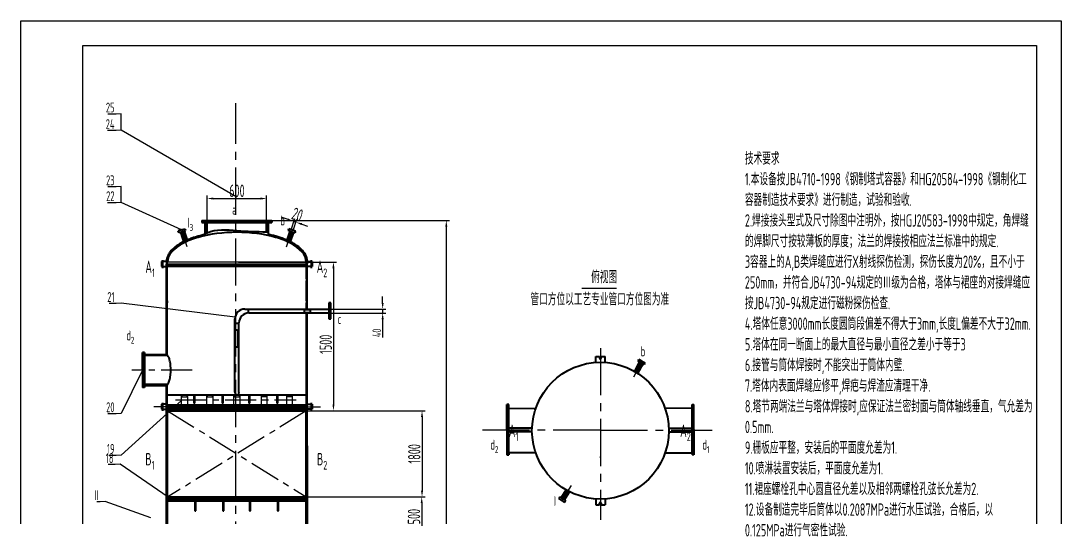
# Model space of a CAD drawing. Header units: millimetres. Extents: x 9688 to 10108, y 5833 to 6427.
# Drawn here: x 9687.8 to 10107.8, y 6226.4 to 6427.1 of the extents above; entities that cross this region are included whole.
import ezdxf

# ---------------------------------------------------------------- set-up
doc = ezdxf.new("R2010")
doc.units = ezdxf.units.MM
doc.linetypes.add('CENTER', pattern=[2, 1.25, -0.25, 0.25, -0.25])
doc.linetypes.add('CENTER2', pattern=[28.575, 19.05, -3.175, 3.175, -3.175])
for name, color, linetype, lineweight in [('中心线', 20, 'CENTER2', 25), ('放大', 54, 'Continuous', 25), ('设备内框', 30, 'Continuous', 25), ('设备轮廓线', 30, 'Continuous', 40)]:
    doc.layers.add(name, color=color, linetype=linetype, lineweight=lineweight)
doc.layers.add('引线说明', color=144, linetype='Continuous')
doc.layers.add('标注线', color=150, linetype='Continuous')
doc.styles.get("Standard").update_dxf_attribs({"font": 'gbenor.shx', "width": 0.7, "height": 5, "bigfont": 'gbcbig.shx'})
doc.styles.add('图中汉字', font='gbenor.shx', dxfattribs={"width": 0.7, "height": 5, "bigfont": 'gbcbig.shx'})
doc.dimstyles.new('ISO-25', dxfattribs={"dimtxt": 2.5, "dimasz": 2.5, "dimexe": 1.25, "dimexo": 0.625, "dimtad": 1, "dimtxsty": 'Standard', "dimcen": 2.5, "dimadec": 0, "dimazin": 0, "dimtfac": 1, "dimtmove": 0, "dimatfit": 3, "dimfxl": 1, "dimarcsym": 0})
doc.dimstyles.new('引线标注', dxfattribs={"dimtxt": 3, "dimasz": 2.5, "dimexe": 1.25, "dimexo": 0.625, "dimtad": 1, "dimlfac": 20, "dimtxsty": 'Standard', "dimblk": 'NONE', "dimblk2": 'NONE', "dimcen": 2.5, "dimadec": 0, "dimazin": 0, "dimtfac": 1, "dimtmove": 1, "dimatfit": 3, "dimldrblk": 'NONE', "dimfxl": 1, "dimarcsym": 0})
doc.dimstyles.new('标准', dxfattribs={"dimtxt": 5, "dimasz": 2.5, "dimexe": 1.25, "dimexo": 0.625, "dimtad": 1, "dimlfac": 25, "dimtxsty": 'Standard', "dimcen": 2.5, "dimadec": 0, "dimazin": 0, "dimtfac": 1, "dimtmove": 0, "dimatfit": 3, "dimfxl": 1, "dimarcsym": 0})

# ---------------------------------------------------------------- blocks, each defined once
blk = doc.blocks.new('*D13')
at = {"layer": 'Defpoints', "color": 0, "transparency": 16777216}
for p in [(9787.05, 6355.37), (9763.05, 6345.75), (9787.05, 6345.69)]:
    blk.add_point(p, dxfattribs=at)
at = {"layer": '标注线', "color": 0, "lineweight": -2, "transparency": 16777216}
for p, q in [((9763.05, 6346.37), (9763.05, 6356.62)), ((9765.55, 6355.37), (9784.55, 6355.37)), ((9787.05, 6346.31), (9787.05, 6356.62))]:
    blk.add_line(p, q, dxfattribs=at)
at = {"layer": '标注线', "color": 0, "transparency": 16777216}
for points in [[(9765.55, 6355.79), (9765.55, 6354.96), (9763.05, 6355.37)], [(9784.55, 6355.79), (9784.55, 6354.96), (9787.05, 6355.37)]]:
    blk.add_solid(points, dxfattribs=at)
at = {"layer": '标注线', "color": 0, "transparency": 16777216, "insert": (9775.05, 6358.5), "char_height": 5, "attachment_point": 5}
blk.add_mtext('600', dxfattribs=at)
blk = doc.blocks.new('*D14')
at = {"layer": 'Defpoints', "color": 0, "transparency": 16777216}
for p in [(9796.76, 6342.12), (9798.85, 6345.82), (9797.52, 6341.86)]:
    blk.add_point(p, dxfattribs=at)
at = {"layer": '标注线', "color": 0, "lineweight": -2, "transparency": 16777216}
for p, q in [((9795.72, 6346.87), (9793.35, 6347.67)), ((9796.96, 6342.71), (9798.49, 6347.26)), ((9797.72, 6342.46), (9799.25, 6347.01)), ((9798.09, 6346.08), (9798.85, 6345.82)), ((9801.22, 6345.03), (9803.59, 6344.23))]:
    blk.add_line(p, q, dxfattribs=at)
at = {"layer": '标注线', "color": 0, "transparency": 16777216}
for points in [[(9795.85, 6347.27), (9795.59, 6346.48), (9798.09, 6346.08)], [(9801.35, 6345.42), (9801.09, 6344.63), (9798.85, 6345.82)]]:
    blk.add_solid(points, dxfattribs=at)
at = {"layer": '标注线', "color": 0, "transparency": 16777216, "insert": (9799.46, 6348.91), "char_height": 5, "width": 3.2847, "attachment_point": 5, "rotation": 341.4448}
blk.add_mtext('20', dxfattribs=at)
blk = doc.blocks.new('*D15')
at = {"layer": 'Defpoints', "color": 0, "transparency": 16777216}
for p in [(9812.19, 6310.78), (9812.19, 6309.18), (9833.89, 6309.18)]:
    blk.add_point(p, dxfattribs=at)
at = {"layer": '标注线', "color": 0, "lineweight": -2, "transparency": 16777216}
for p, q in [((9833.89, 6313.28), (9833.89, 6315.78)), ((9812.82, 6310.78), (9835.14, 6310.78)), ((9812.82, 6309.18), (9835.14, 6309.18)), ((9833.89, 6310.78), (9833.89, 6309.18)), ((9833.89, 6306.68), (9833.89, 6299.33))]:
    blk.add_line(p, q, dxfattribs=at)
at = {"layer": '标注线', "color": 0, "transparency": 16777216}
for points in [[(9833.47, 6313.28), (9834.31, 6313.28), (9833.89, 6310.78)], [(9833.47, 6306.68), (9834.31, 6306.68), (9833.89, 6309.18)]]:
    blk.add_solid(points, dxfattribs=at)
at = {"layer": '标注线', "color": 0, "transparency": 16777216, "insert": (9831.52, 6301.18), "char_height": 5, "attachment_point": 5, "rotation": 90, "style": '图中汉字'}
blk.add_mtext('{\\H0.7x;40}', dxfattribs=at)
blk = doc.blocks.new('_None')
blk = doc.blocks.new('*D27')
at = {"layer": 'Defpoints', "color": 0, "transparency": 16777216}
for p in [(9775.09, 6329.75), (9775.05, 6269.75), (9814.02, 6269.75)]:
    blk.add_point(p, dxfattribs=at)
at = {"layer": '标注线', "color": 0, "lineweight": -2, "transparency": 16777216}
for p, q in [((9775.72, 6329.75), (9815.27, 6329.75)), ((9814.02, 6327.25), (9814.02, 6272.25)), ((9775.68, 6269.75), (9815.27, 6269.75))]:
    blk.add_line(p, q, dxfattribs=at)
at = {"layer": '标注线', "color": 0, "transparency": 16777216}
for points in [[(9813.61, 6327.25), (9814.44, 6327.25), (9814.02, 6329.75)], [(9813.61, 6272.25), (9814.44, 6272.25), (9814.02, 6269.75)]]:
    blk.add_solid(points, dxfattribs=at)
at = {"layer": '标注线', "color": 0, "transparency": 16777216, "insert": (9810.9, 6296.57), "char_height": 5, "attachment_point": 5, "rotation": 90}
blk.add_mtext('1500', dxfattribs=at)
blk = doc.blocks.new('*D29')
at = {"layer": 'Defpoints', "color": 0, "transparency": 16777216}
for p in [(9774.64, 6346.55), (9774.64, 5920.55), (9859.59, 5920.55)]:
    blk.add_point(p, dxfattribs=at)
at = {"layer": '标注线', "color": 0, "lineweight": -2, "transparency": 16777216}
for p, q in [((9775.27, 6346.55), (9860.84, 6346.55)), ((9859.59, 6344.05), (9859.59, 5923.05)), ((9775.27, 5920.55), (9860.84, 5920.55))]:
    blk.add_line(p, q, dxfattribs=at)
at = {"layer": '标注线', "color": 0, "transparency": 16777216}
for points in [[(9859.17, 6344.05), (9860, 6344.05), (9859.59, 6346.55)], [(9859.17, 5923.05), (9860, 5923.05), (9859.59, 5920.55)]]:
    blk.add_solid(points, dxfattribs=at)
at = {"layer": '标注线', "color": 0, "transparency": 16777216, "insert": (9856.46, 6150.02), "char_height": 5, "attachment_point": 5, "rotation": 90}
blk.add_mtext('13160', dxfattribs=at)
blk = doc.blocks.new('*D41')
at = {"layer": 'Defpoints', "color": 0, "transparency": 16777216}
for p in [(9803.05, 6269.75), (9803.05, 6234.95), (9849.78, 6234.95)]:
    blk.add_point(p, dxfattribs=at)
at = {"layer": '标注线', "color": 0, "lineweight": -2, "transparency": 16777216}
for p, q in [((9803.68, 6269.75), (9851.03, 6269.75)), ((9849.78, 6267.25), (9849.78, 6237.45)), ((9803.68, 6234.95), (9851.03, 6234.95))]:
    blk.add_line(p, q, dxfattribs=at)
at = {"layer": '标注线', "color": 0, "transparency": 16777216}
for points in [[(9849.37, 6267.25), (9850.2, 6267.25), (9849.78, 6269.75)], [(9849.37, 6237.45), (9850.2, 6237.45), (9849.78, 6234.95)]]:
    blk.add_solid(points, dxfattribs=at)
at = {"layer": '标注线', "color": 0, "transparency": 16777216, "insert": (9846.66, 6252.35), "char_height": 5, "attachment_point": 5, "rotation": 90}
blk.add_mtext('1800', dxfattribs=at)
blk = doc.blocks.new('*D42')
at = {"layer": 'Defpoints', "color": 0, "transparency": 16777216}
for p in [(9803.07, 6234.95), (9803.07, 6219.06), (9849.66, 6219.06)]:
    blk.add_point(p, dxfattribs=at)
at = {"layer": '标注线', "color": 0, "lineweight": -2, "transparency": 16777216}
for p, q in [((9803.69, 6234.95), (9850.91, 6234.95)), ((9849.66, 6232.45), (9849.66, 6221.56)), ((9803.7, 6219.06), (9850.91, 6219.06))]:
    blk.add_line(p, q, dxfattribs=at)
at = {"layer": '标注线', "color": 0, "transparency": 16777216}
for points in [[(9849.25, 6232.45), (9850.08, 6232.45), (9849.66, 6234.95)], [(9849.25, 6221.56), (9850.08, 6221.56), (9849.66, 6219.06)]]:
    blk.add_solid(points, dxfattribs=at)
at = {"layer": '标注线', "color": 0, "transparency": 16777216, "insert": (9846.54, 6227), "char_height": 5, "attachment_point": 5, "rotation": 90}
blk.add_mtext('500', dxfattribs=at)

msp = doc.modelspace()

# ---------------------------------------------------------------- hatches: boundary and pattern name
at = {"layer": '设备轮廓线', "linetype": 'CENTER2', "ltscale": 10}
h = msp.add_hatch(dxfattribs=at)
h.set_pattern_fill('JIS_LC_20', color=256, scale=0.04)
h.set_pattern_definition([(45, (9324.8286, 5962.2797), (-0.5656854, 0.5656854), []), (45, (9324.8446, 5962.2797), (-0.5656854, 0.5656854), [])])
h.paths.add_polyline_path([(9775.05132, 6270.54562), (9747.05132, 6270.54562), (9747.05132, 6269.74562), (9775.05132, 6269.74562)])
h.paths.add_polyline_path([(9803.05132, 6270.54562), (9775.05132, 6270.54562), (9775.05132, 6269.74562), (9803.05132, 6269.74562)])
h = msp.add_hatch(dxfattribs=at)
h.set_pattern_fill('JIS_LC_20', color=256, scale=0.04)
h.set_pattern_definition([(45, (9324.8432, 5926.68035), (-0.5656854, 0.5656854), []), (45, (9324.8592, 5926.68035), (-0.5656854, 0.5656854), [])])
h.paths.add_polyline_path([(9775.06589, 6234.9463), (9747.06589, 6234.9463), (9747.06589, 6234.1463), (9775.06589, 6234.1463)])
h.paths.add_polyline_path([(9803.06589, 6234.9463), (9775.06589, 6234.9463), (9775.06589, 6234.1463), (9803.06589, 6234.1463)])

# ---------------------------------------------------------------- linework, layer by layer
for p, q in [((9687.81173, 6427.0945), (10107.81173, 6427.0945)), ((9687.81173, 5833.0945), (9687.81173, 6427.0945)), ((10107.81173, 6427.0945), (10107.81173, 5833.0945)), ((9712.81173, 5843.0945), (9712.81173, 6417.0945)), ((9712.81173, 6417.0945), (10097.81173, 6417.0945)), ((10097.81173, 6417.0945), (10097.81173, 5843.0945))]:
    msp.add_line(p, q)
at = {"layer": '中心线', "linetype": 'CENTER2'}
for p, q in [((9774.64351, 5920.2024), (9774.64351, 6393.8396)), ((9921.77638, 6295.02042), (9921.77638, 6225.68625))]:
    msp.add_line(p, q, dxfattribs=at)
at = {"layer": '中心线', "linetype": 'CENTER', "ltscale": 10}
for p, q in [((9754.97699, 6335.94804), (9752.62156, 6343.01056)), ((9795.12566, 6335.94804), (9797.48109, 6343.01056)), ((9935.26006, 6283.39311), (9938.67584, 6290.00821)), ((9756.95326, 6286.1537), (9732.69109, 6286.16453)), ((9750.91317, 6271.34562), (9741.45623, 6271.34562)), ((9750.28028, 6274.14056), (9798.99788, 6274.14056)), ((9799.28602, 6271.34562), (9808.74296, 6271.34562)), ((9910.0137, 6239.54233), (9906.00795, 6233.26689))]:
    msp.add_line(p, q, dxfattribs=at)
at = {"layer": '中心线'}
for p, q in [((9775.05132, 6276.14562), (9775.85132, 6276.14562)), ((9921.77638, 6261.96314), (9874.10879, 6261.96314)), ((9921.77638, 6261.96314), (9966.92085, 6261.96314)), ((9921.77638, 6250.69504), (9921.77638, 6251.29632)), ((9921.77638, 6250.69504), (9921.77638, 6250.09376))]:
    msp.add_line(p, q, dxfattribs=at)
at = {"layer": '中心线', "linetype": 'Continuous', "ltscale": 10}
msp.add_line((9774.25536, 6274.14056), (9775.90646, 6274.14056), dxfattribs=at)
at = {"layer": '放大'}
msp.add_line((9914.35167, 6319.21189), (9928.25598, 6319.21189), dxfattribs=at)
at = {"layer": '设备内框', "linetype": 'CENTER2', "ltscale": 10}
for p, q in [((9747.05132, 6322.94562), (9747.05132, 6329.74562)), ((9803.05132, 6329.74562), (9747.05132, 6329.74562)), ((9803.05132, 6322.94562), (9803.05132, 6329.74562)), ((9747.05132, 6322.14562), (9747.05132, 6322.94562)), ((9747.05132, 6314.14562), (9747.05132, 6322.14562)), ((9803.05132, 6322.94562), (9803.05132, 6322.14562)), ((9803.05132, 6314.14562), (9803.05132, 6322.14562)), ((9747.05091, 6291.96979), (9747.05132, 6313.34562)), ((9747.05132, 6314.14562), (9747.05132, 6313.34562)), ((9803.05132, 6314.14562), (9803.05132, 6313.34562)), ((9803.05132, 6310.78377), (9803.05132, 6313.34562)), ((9803.05132, 6294.72951), (9803.05132, 6309.18377)), ((9803.05132, 6269.74562), (9803.05132, 6294.72951)), ((9747.05132, 6269.74562), (9747.05112, 6280.3453)), ((9752.65118, 6272.14562), (9752.65118, 6275.52801)), ((9752.65118, 6275.30139), (9753.85118, 6275.30139)), ((9753.85118, 6275.30139), (9755.05118, 6275.30139)), ((9755.05118, 6275.53739), (9755.05118, 6272.14562)), ((9762.90248, 6272.14562), (9762.90248, 6275.52801)), ((9762.90248, 6275.30139), (9764.10248, 6275.30139)), ((9764.10248, 6275.30139), (9765.30248, 6275.30139)), ((9765.30248, 6275.53739), (9765.30248, 6272.14562)), ((9773.84554, 6272.14562), (9773.84554, 6275.52801)), ((9773.84554, 6275.30139), (9775.04554, 6275.30139)), ((9775.04554, 6275.30139), (9776.24554, 6275.30139)), ((9776.24554, 6275.53739), (9776.24554, 6272.14562)), ((9784.80017, 6275.53739), (9784.80017, 6272.14562)), ((9786.00017, 6275.30139), (9784.80017, 6275.30139)), ((9787.20017, 6275.30139), (9786.00017, 6275.30139)), ((9787.20017, 6272.14562), (9787.20017, 6275.52801)), ((9795.05146, 6275.53739), (9795.05146, 6272.14562)), ((9796.25146, 6275.30139), (9795.05146, 6275.30139)), ((9797.45146, 6275.30139), (9796.25146, 6275.30139)), ((9797.45146, 6272.14562), (9797.45146, 6275.52801)), ((9755.05118, 6272.14562), (9752.65118, 6272.14562)), ((9765.30248, 6272.14562), (9762.90248, 6272.14562)), ((9784.80017, 6272.14562), (9787.20017, 6272.14562)), ((9795.05146, 6272.14562), (9797.45146, 6272.14562)), ((9747.06828, 6228.43141), (9747.06828, 6229.23141)), ((9803.06828, 6228.43141), (9803.06828, 6229.23141))]:
    msp.add_line(p, q, dxfattribs=at)
at = {"layer": '设备内框', "linetype": 'CENTER', "ltscale": 10}
for p, q in [((9747.05132, 6269.74562), (9803.05132, 6234.9463)), ((9803.05132, 6269.74562), (9747.16952, 6234.9463))]:
    msp.add_line(p, q, dxfattribs=at)
at = {"layer": '设备内框', "linetype": 'CENTER2', "ltscale": 10}
for points in [[(9752.65118, 6275.52801), (9753.18835, 6276.01585), (9753.85118, 6276.14056), (9754.69902, 6275.95018), (9755.05118, 6275.53739)], [(9762.90248, 6275.52801), (9763.43964, 6276.01585), (9764.10248, 6276.14056), (9764.95031, 6275.95018), (9765.30248, 6275.53739)], [(9773.84554, 6275.52801), (9774.3827, 6276.01585), (9775.04554, 6276.14056), (9775.89337, 6275.95018), (9776.24554, 6275.53739)], [(9787.20017, 6275.52801), (9786.66301, 6276.01585), (9786.00017, 6276.14056), (9785.15234, 6275.95018), (9784.80017, 6275.53739)], [(9797.45146, 6275.52801), (9796.9143, 6276.01585), (9796.25146, 6276.14056), (9795.40363, 6275.95018), (9795.05146, 6275.53739)]]:
    msp.add_spline(points, degree=3, dxfattribs=at)
at = {"layer": '设备轮廓线'}
for p, q in [((9760.91891, 6346.54562), (9760.91891, 6345.74562)), ((9760.91891, 6346.54562), (9789.18374, 6346.54562)), ((9789.18374, 6346.54562), (9789.18374, 6345.74562)), ((9760.91891, 6345.74562), (9789.18374, 6345.74562)), ((9762.24122, 6340.41611), (9762.25205, 6345.74902)), ((9763.06387, 6341.57857), (9763.05205, 6345.74565)), ((9787.04282, 6341.9763), (9787.05205, 6345.74562)), ((9787.86021, 6340.41638), (9787.8506, 6345.74902)), ((9747.05138, 6328.92179), (9803.05138, 6328.92179)), ((9747.05138, 6328.12179), (9803.05138, 6328.12179)), ((9812.99312, 6313.23796), (9812.19312, 6313.23796)), ((9812.19312, 6313.23796), (9812.19312, 6310.78377)), ((9812.59312, 6306.83796), (9812.59312, 6313.23796)), ((9812.99312, 6306.83796), (9812.99312, 6313.23796)), ((9778.25132, 6310.78377), (9812.19312, 6310.78377)), ((9779.57902, 6310.78377), (9779.57902, 6309.18377)), ((9779.85132, 6309.18377), (9812.19312, 6309.18377)), ((9802.1584, 6310.54377), (9804.5732, 6310.54377)), ((9802.1584, 6309.42377), (9804.5732, 6309.42377)), ((9812.19312, 6310.78377), (9812.19312, 6309.18377)), ((9812.19312, 6309.18377), (9812.19312, 6306.83796)), ((9774.25132, 6277.28019), (9774.25132, 6306.78377)), ((9774.25132, 6305.07054), (9775.85132, 6305.07054)), ((9775.85277, 6277.28019), (9775.85132, 6305.18377)), ((9812.19312, 6306.83796), (9812.19312, 6306.83796)), ((9812.19312, 6306.83796), (9812.99312, 6306.83796)), ((9774.49132, 6295.52886), (9774.49132, 6302.29218)), ((9775.61132, 6295.52886), (9775.61132, 6302.29218)), ((9919.89011, 6289.23051), (9919.89011, 6291.63568)), ((9919.89011, 6291.63568), (9921.42871, 6291.63568)), ((9921.42871, 6291.63568), (9921.42871, 6290.88631)), ((9922.07943, 6290.88631), (9922.07943, 6291.6273)), ((9922.07943, 6291.6273), (9923.66266, 6291.6273)), ((9923.66266, 6289.23051), (9923.66266, 6291.63568)), ((9921.72871, 6290.58631), (9921.77943, 6290.58631)), ((9747.05132, 6276.14562), (9803.05132, 6276.14562)), ((9774.25132, 6277.28019), (9774.57114, 6276.08666)), ((9775.85277, 6277.28019), (9775.53679, 6276.10099)), ((9747.05132, 6272.14562), (9803.05132, 6272.14562)), ((9747.05132, 6271.34562), (9803.05132, 6271.34562)), ((9884.77638, 6270.69504), (9884.77638, 6272.30041)), ((9884.77638, 6270.69504), (9895.6938, 6270.72048)), ((9884.77638, 6252.69504), (9884.77638, 6270.69504)), ((9958.77638, 6270.69504), (9947.8537, 6270.73571)), ((9958.77638, 6270.69504), (9958.77638, 6272.30041)), ((9958.77638, 6252.69504), (9958.77638, 6270.69504)), ((9747.05132, 6270.54562), (9803.05132, 6270.54562)), ((9894.19706, 6262.76314), (9884.77638, 6262.76314)), ((9949.35571, 6262.76314), (9958.77638, 6262.76314)), ((9894.18151, 6261.16314), (9884.77638, 6261.16314)), ((9949.37126, 6261.16314), (9958.77638, 6261.16314)), ((9895.65426, 6252.78468), (9884.77638, 6252.69504)), ((9947.8819, 6252.73614), (9958.77638, 6252.69504)), ((9747.06589, 6234.9463), (9803.06589, 6234.9463)), ((9747.06589, 6234.1463), (9803.06589, 6234.1463)), ((9747.06589, 6233.3463), (9803.06589, 6233.3463)), ((9919.89011, 6234.15957), (9919.89011, 6231.7544)), ((9921.72871, 6232.80377), (9921.77943, 6232.80377)), ((9923.66266, 6234.15957), (9923.66266, 6231.7544)), ((9919.89011, 6231.7544), (9921.42871, 6231.7544)), ((9921.42871, 6231.7544), (9921.42871, 6232.50377)), ((9922.07943, 6232.50377), (9922.07943, 6231.76278)), ((9922.07943, 6231.76278), (9923.66266, 6231.76278))]:
    msp.add_line(p, q, dxfattribs=at)
at = {"layer": '设备轮廓线', "linetype": 'CENTER2', "ltscale": 10}
for p, q in [((9752.70856, 6342.7497), (9751.37124, 6342.3045)), ((9751.49779, 6341.92505), (9751.37124, 6342.3045)), ((9752.70856, 6342.7497), (9754.0454, 6343.19636)), ((9752.96167, 6341.99079), (9754.29851, 6342.43746)), ((9753.34299, 6342.11878), (9754.56256, 6338.44957)), ((9753.70534, 6342.23963), (9755.0681, 6338.1512)), ((9754.17195, 6342.81691), (9754.0454, 6343.19636)), ((9754.17195, 6342.81691), (9754.29851, 6342.43746)), ((9796.39731, 6342.23963), (9795.03455, 6338.1512)), ((9796.75966, 6342.11878), (9795.54009, 6338.44957)), ((9795.93069, 6342.81691), (9795.80414, 6342.43746)), ((9797.14098, 6341.99079), (9795.80414, 6342.43746)), ((9795.93069, 6342.81691), (9796.05725, 6343.19636)), ((9797.39409, 6342.7497), (9796.05725, 6343.19636)), ((9797.39409, 6342.7497), (9798.73141, 6342.3045)), ((9798.60486, 6341.92505), (9798.73141, 6342.3045)), ((9751.49779, 6341.92505), (9751.62434, 6341.54559)), ((9752.96167, 6341.99079), (9751.62434, 6341.54559)), ((9752.21751, 6341.74343), (9753.63995, 6337.47837)), ((9752.57985, 6341.86427), (9753.82699, 6338.14886)), ((9797.5228, 6341.86427), (9796.27566, 6338.14886)), ((9797.88514, 6341.74343), (9796.4627, 6337.47837)), ((9797.14098, 6341.99079), (9798.47831, 6341.54559)), ((9798.60486, 6341.92505), (9798.47831, 6341.54559)), ((9746.65138, 6329.92179), (9744.65138, 6329.92179)), ((9744.65138, 6329.92179), (9744.65138, 6327.92179)), ((9745.05138, 6330.53016), (9745.05138, 6327.24603)), ((9803.45138, 6329.92179), (9805.45138, 6329.92179)), ((9805.05138, 6330.53016), (9805.05138, 6327.24603)), ((9805.45138, 6329.92179), (9805.45138, 6327.92179)), ((9744.65138, 6327.92179), (9745.65138, 6327.92179)), ((9745.65138, 6327.92179), (9746.65138, 6327.92179)), ((9804.45138, 6327.92179), (9803.45138, 6327.92179)), ((9805.45138, 6327.92179), (9804.45138, 6327.92179)), ((9736.91248, 6286.16304), (9736.91248, 6293.18645)), ((9737.71248, 6293.18645), (9736.91248, 6293.18645)), ((9737.31248, 6286.16304), (9737.31248, 6293.18645)), ((9737.71248, 6293.18645), (9737.71248, 6279.12864)), ((9737.71248, 6292.38608), (9746.61926, 6292.38608)), ((9747.06278, 6291.96979), (9737.71248, 6291.96997)), ((9937.4862, 6289.41353), (9935.5096, 6285.58398)), ((9937.82559, 6289.23828), (9935.81889, 6285.45568)), ((9938.54038, 6288.86919), (9936.54765, 6285.00962)), ((9938.87977, 6288.69395), (9936.81699, 6284.69908)), ((9937.11413, 6290.05583), (9936.93061, 6289.70041)), ((9938.18263, 6289.05305), (9936.93061, 6289.70041)), ((9937.11413, 6290.05583), (9937.29765, 6290.41124)), ((9938.54967, 6289.76388), (9937.29765, 6290.41124)), ((9938.18263, 6289.05305), (9939.43536, 6288.40706)), ((9938.54967, 6289.76388), (9939.80241, 6289.11789)), ((9939.61889, 6288.76247), (9939.43536, 6288.40706)), ((9939.61889, 6288.76247), (9939.80241, 6289.11789)), ((9736.91248, 6286.16304), (9736.91248, 6279.12864)), ((9737.31248, 6286.16304), (9737.31248, 6279.12864)), ((9737.71248, 6279.12864), (9736.91248, 6279.12864)), ((9747.06278, 6280.3453), (9737.71248, 6280.34512)), ((9737.71248, 6279.92901), (9746.61926, 6279.92901)), ((9757.69841, 6276.14562), (9757.69841, 6272.75352)), ((9758.09841, 6272.75352), (9758.09841, 6276.14562)), ((9769.04231, 6276.14562), (9769.04231, 6272.75352)), ((9769.44231, 6272.75352), (9769.44231, 6276.14562)), ((9779.84283, 6276.14562), (9779.84283, 6272.75352)), ((9780.24283, 6272.75352), (9780.24283, 6276.14562)), ((9791.11445, 6276.14562), (9791.11445, 6272.75352)), ((9791.51445, 6272.75352), (9791.51445, 6276.14562)), ((9746.65132, 6272.34562), (9744.65132, 6272.34562)), ((9744.65132, 6272.34562), (9744.65132, 6270.34562)), ((9745.05132, 6272.95399), (9745.05132, 6269.66987)), ((9757.69841, 6272.75352), (9758.09841, 6272.75352)), ((9769.04231, 6272.75352), (9769.44231, 6272.75352)), ((9779.84283, 6272.75352), (9780.24283, 6272.75352)), ((9791.11445, 6272.75352), (9791.51445, 6272.75352)), ((9803.45132, 6272.34562), (9805.45132, 6272.34562)), ((9805.05132, 6272.95399), (9805.05132, 6269.66987)), ((9805.45132, 6272.34562), (9805.45132, 6270.34562)), ((9883.97638, 6262.10041), (9883.97638, 6272.30041)), ((9884.77638, 6272.30041), (9883.97638, 6272.30041)), ((9884.37638, 6262.10041), (9884.37638, 6272.30041)), ((9958.77638, 6272.30041), (9959.57638, 6272.30041)), ((9959.17638, 6262.10041), (9959.17638, 6272.30041)), ((9959.57638, 6262.10041), (9959.57638, 6272.30041)), ((9744.65132, 6270.34562), (9745.65132, 6270.34562)), ((9745.65132, 6270.34562), (9746.65132, 6270.34562)), ((9747.09888, 6155.68307), (9747.05132, 6269.74562)), ((9803.05132, 6269.74562), (9747.05132, 6269.74562)), ((9747.05132, 6269.74562), (9803.05132, 6269.74562)), ((9803.05132, 6194.54562), (9803.05132, 6269.74562)), ((9804.45132, 6270.34562), (9803.45132, 6270.34562)), ((9805.45132, 6270.34562), (9804.45132, 6270.34562)), ((9883.97638, 6262.10041), (9883.97638, 6251.90041)), ((9884.37638, 6262.10041), (9884.37638, 6251.90041)), ((9959.17638, 6262.10041), (9959.17638, 6251.90041)), ((9959.57638, 6262.10041), (9959.57638, 6251.90041)), ((9883.97638, 6251.90041), (9884.77638, 6251.90041)), ((9884.77638, 6253.10041), (9884.77638, 6251.90041)), ((9958.77638, 6253.10041), (9958.77638, 6251.90041)), ((9959.57638, 6251.90041), (9958.77638, 6251.90041)), ((9905.92492, 6234.59429), (9907.96977, 6237.79656)), ((9906.24688, 6234.38878), (9908.26465, 6237.62861)), ((9906.92498, 6233.95594), (9909.01144, 6237.22432)), ((9907.24694, 6233.75042), (9909.35269, 6237.04931)), ((9747.06589, 6234.1463), (9803.06589, 6234.1463)), ((9758.02526, 6234.1463), (9758.02526, 6229.3463)), ((9758.42526, 6229.3463), (9758.42526, 6234.1463)), ((9769.36916, 6234.1463), (9769.36916, 6229.3463)), ((9769.76916, 6229.3463), (9769.76916, 6234.1463)), ((9780.16968, 6234.1463), (9780.16968, 6229.3463)), ((9780.56968, 6229.3463), (9780.56968, 6234.1463)), ((9791.4413, 6234.1463), (9791.4413, 6229.3463)), ((9791.8413, 6229.3463), (9791.8413, 6234.1463)), ((9905.18264, 6234.59357), (9904.96742, 6234.2564)), ((9906.15591, 6233.49868), (9904.96742, 6234.2564)), ((9905.18264, 6234.59357), (9905.39786, 6234.93073)), ((9906.58635, 6234.17301), (9905.39786, 6234.93073)), ((9906.15591, 6233.49868), (9907.34357, 6232.73966)), ((9906.58635, 6234.17301), (9907.774, 6233.41399)), ((9907.55878, 6233.07682), (9907.34357, 6232.73966)), ((9907.55878, 6233.07682), (9907.774, 6233.41399)), ((9758.02526, 6229.3463), (9758.42526, 6229.3463)), ((9769.36916, 6229.3463), (9769.76916, 6229.3463)), ((9780.16968, 6229.3463), (9780.56968, 6229.3463)), ((9791.4413, 6229.3463), (9791.8413, 6229.3463))]:
    msp.add_line(p, q, dxfattribs=at)
at = {"layer": '设备轮廓线', "ltscale": 10}
for p, q in [((9746.64279, 6292.38608), (9746.64279, 6328.84987)), ((9803.45212, 6310.78377), (9803.45221, 6328.80331)), ((9803.45205, 6295.11558), (9803.45205, 6309.18377)), ((9803.57083, 6167.12024), (9803.45205, 6295.11558)), ((9746.64449, 6156.09216), (9746.61926, 6279.92901))]:
    msp.add_line(p, q, dxfattribs=at)
at = {"layer": '设备轮廓线'}
msp.add_circle((9921.77638, 6261.69504), 27.6, dxfattribs=at)
for centre, radius, start, end in [((9778.25132, 6306.78377), 4, 90, 180), ((9779.85132, 6305.18377), 4, 90, 180), ((9921.72871, 6290.88631), 0.3, 180, 270), ((9921.77943, 6290.88631), 0.3, 270, 0), ((9921.72871, 6232.50377), 0.3, 90, 180), ((9921.77943, 6232.50377), 0.3, 0, 90)]:
    msp.add_arc(centre, radius, start, end, dxfattribs=at)
at = {"layer": '设备轮廓线', "ltscale": 10}
for start_param, end_param in [(4.121803831, 5.302488453), (5.302488453, 5.578807473), (3.84591961, 4.121803831), (5.578807473, 6.285171205), (3.141793148, 3.84591961)]:
    msp.add_ellipse((9775.05132, 6329.74562), major_axis=(-28, 0), ratio=0.428571429, start_param=start_param, end_param=end_param, dxfattribs=at)
at = {"layer": '设备轮廓线', "linetype": 'CENTER2', "ltscale": 10}
msp.add_ellipse((9746.51249, 6286.15755), major_axis=(0, 6.22945), ratio=0.293844405, start_param=3.223758761, end_param=6.283185307, dxfattribs=at)
at = {"layer": '设备轮廓线'}
for points in [[(9762.24276, 6341.17727), (9763.06387, 6341.57857), (9775.05205, 6342.47666), (9787.04282, 6341.9763), (9787.85739, 6341.97777)], [(9754.87311, 6338.73616), (9754.56256, 6338.44957), (9754.18473, 6338.32356), (9753.82699, 6338.14886), (9753.44201, 6338.07188)], [(9795.22953, 6338.73616), (9795.54009, 6338.44957), (9795.91792, 6338.32356), (9796.27566, 6338.14886), (9796.66064, 6338.07188)], [(9802.22017, 6310.78377), (9802.1584, 6310.54377), (9802.1584, 6309.42377), (9802.06381, 6309.18377)], [(9774.25132, 6295.59063), (9774.49132, 6295.52886), (9775.61132, 6295.52886), (9775.85132, 6295.43427)]]:
    msp.add_spline(points, degree=3, dxfattribs=at)
at = {"layer": '设备轮廓线', "ltscale": 10}
for points, knots in [([(9753.48047, 6337.95657), (9752.91483, 6337.64242), (9752.67654, 6337.51234), (9751.52555, 6336.8571), (9750.70076, 6336.30037), (9749.25968, 6335.12896), (9748.64326, 6334.51423), (9747.80563, 6333.44912), (9747.52118, 6333.01233), (9747.05943, 6332.12073), (9746.88218, 6331.66585), (9746.66215, 6330.82548), (9746.60129, 6330.44184), (9746.57421, 6329.95345), (9746.57132, 6329.84953), (9746.57132, 6329.74562)], [5.5973940382, 5.5973940382, 5.5973940382, 5.5973940382, 5.6378765717, 5.6378765717, 5.7979893127, 5.7979893127, 5.9581020537, 5.9581020537, 6.0647722091, 6.0647722091, 6.1714423645, 6.1714423645, 6.2594243251, 6.2594243251, 6.2831853072, 6.2831853072, 6.2831853072, 6.2831853072]), ([(9762.24229, 6340.94271), (9762.24229, 6340.94271), (9762.24229, 6340.94271), (9757.74027, 6339.70541), (9756.5643, 6339.29352), (9755.422, 6338.82319), (9754.90426, 6338.64272), (9754.90426, 6338.64272)], [5.3162239991, 5.3162239991, 5.3162239991, 5.3162239991, 5.3176510897, 5.3176510897, 5.4777638307, 5.4777638307, 5.484781911, 5.484781911, 5.484781911, 5.484781911]), ([(9795.18617, 6338.60814), (9794.17572, 6339.03629), (9793.46166, 6339.30796), (9792.20869, 6339.73834), (9791.68527, 6339.90571), (9791.14936, 6340.06506)], [3.9360066777, 3.9360066777, 3.9360066777, 3.9360066777, 4.0367491617, 4.0367491617, 4.1058286764, 4.1058286764, 4.1058286764, 4.1058286764]), ([(9803.45221, 6328.80331), (9803.51377, 6329.16949), (9803.53954, 6329.53799), (9803.51647, 6330.34619), (9803.45208, 6330.78563), (9803.22227, 6331.65445), (9803.05694, 6332.0838), (9802.63055, 6332.92659), (9802.36952, 6333.34007), (9801.75706, 6334.14787), (9801.40563, 6334.54223), (9800.38425, 6335.53624), (9799.64872, 6336.11956), (9798.24362, 6337.04893), (9797.62645, 6337.41176), (9796.61967, 6337.94903)], [3.0696385022, 3.0696385022, 3.0696385022, 3.0696385022, 3.1538253072, 3.1538253072, 3.2544717151, 3.2544717151, 3.3551181229, 3.3551181229, 3.4557645308, 3.4557645308, 3.5564109387, 3.5564109387, 3.7165236797, 3.7165236797, 3.8261129769, 3.8261129769, 3.8261129769, 3.8261129769])]:
    msp.add_open_spline(points, degree=3, knots=knots, dxfattribs=at)
for points in [[(9791.14936, 6340.06506), (9789.21431, 6340.5495), (9787.95246, 6340.85064), (9787.8594, 6340.86623)], [(9746.57132, 6329.74562), (9746.57132, 6329.43036), (9746.59789, 6329.11512), (9746.65072, 6328.80158)]]:
    msp.add_open_spline(points, degree=3, dxfattribs=at)
at = {"layer": '设备轮廓线'}
for points in [[(9804.47313, 6310.78377), (9804.50967, 6310.70272), (9804.70357, 6310.27258), (9804.61969, 6309.88914), (9804.55653, 6309.26551), (9804.54825, 6309.18377)], [(9774.25132, 6302.19211), (9774.33237, 6302.22865), (9774.76251, 6302.42255), (9775.14595, 6302.33867), (9775.76958, 6302.27551), (9775.85132, 6302.26723)]]:
    msp.add_open_spline(points, degree=3, knots=[0, 0, 0, 0, 0.325033612, 1.725033612, 1.93622708, 1.93622708, 1.93622708, 1.93622708], dxfattribs=at)

# ---------------------------------------------------------------- texts
at = {"insert": (9980.12115, 6374.04605), "char_height": 5, "attachment_point": 1, "style": '图中汉字'}
msp.add_mtext_dynamic_manual_height_columns('技术要求\\P1.本设备按JB4710-1998《钢制塔式容器》和HG20584-1998《钢制化工容器制造技术要求》进行制造，试验和验收.\\P2.焊接接头型式及尺寸除图中注明外，按HGJ20583-1998中规定，角焊缝的焊脚尺寸按较薄板的厚度；法兰的焊接按相应法兰标准中的规定.\\P3容器上的A,B类焊缝应进行X射线探伤检测，探伤长度为20%，且不小于250mm，并符合JB4730-94规定的Ⅲ级为合格，塔体与裙座的对接焊缝应按JB4730-94规定进行磁粉探伤检查.\\P4.塔体任意3000mm长度圆筒段偏差不得大于3mm,长度L偏差不大于32mm.\\P5.塔体在同一断面上的最大直径与最小直径之差小于等于3\\P6.接管与筒体焊接时,不能突出于筒体内壁.\\P7.塔体内表面焊缝应修平,焊疤与焊渣应清理干净.\\P8.塔节两端法兰与塔体焊接时,应保证法兰密封面与筒体轴线垂直，气允差为0.5mm.\\P9.栅板应平整，安装后的平面度允差为1.\\P10.喷淋装置安装后，平面度允差为1.\\P11.裙座螺栓孔中心圆直径允差以及相邻两螺栓孔弦长允差为2.\\P12.设备制造完毕后筒体以0.2087MPa进行水压试验，合格后，以0.125MPa进行气密性试验.', width=115.9343135, gutter_width=25, heights=[219.83158], dxfattribs=at)
at = {"layer": '引线说明', "char_height": 4, "line_spacing_factor": 0.96, "style": '图中汉字'}
for s, width, insert, attachment_point in [('a', 3.4379096, (9773.13214, 6352.90073), 1), ('\\A1;I{\\H0.7x;\\S^ 3;}', 3.4379096, (9755.12524, 6347.6243), 1), ('b', 3.4379096, (9792.64927, 6348.53939), 1), ('c', 3.4379096, (9815.71988, 6308.69201), 1), ('\\A1;d{\\H0.7x;\\S^ 2;}', 5, (9733.65534, 6302.14013), 3), ('b', 3.4379096, (9938.08697, 6295.71463), 1), ('\\A1;d{\\H0.7x;\\S^ 2;}', 5, (9880.61056, 6258.04496), 3), ('\\A1;d{\\H0.7x;\\S^ 1;}', 5, (9962.94221, 6258.04496), 1), ('I', 3.4379096, (9903.00296, 6235.27415), 1)]:
    msp.add_mtext_dynamic_manual_height_columns(s, width=width, gutter_width=25, heights=[0], dxfattribs=dict(at, insert=insert, attachment_point=attachment_point))
at = {"layer": '放大', "char_height": 5, "style": '图中汉字'}
for s, width, gutter_width, insert, attachment_point in [('\\A1;A{\\H0.7x;\\S^ 1;}', 4.8946036, 25, (9738.08042, 6330.3298), 1), ('\\pi9.41647;俯视图', 25.897274, 35, (9908.62343, 6326.21189), 1), ('管口方位以工艺专业管口方位图为准', 55.622265, 35, (9921.57207, 6314.71189), 5), ('\\A1;A{\\H0.7x;\\S^ 1;}', 4.8946036, 25, (9884.80543, 6264.17115), 1), ('\\A1;B{\\H0.7x;\\S^ 1;}', 4.8946036, 25, (9738.08042, 6252.68865), 1)]:
    msp.add_mtext_dynamic_manual_height_columns(s, width=width, gutter_width=gutter_width, heights=[0], dxfattribs=dict(at, insert=insert, attachment_point=attachment_point))
at = {"layer": '放大', "char_height": 5, "attachment_point": 3, "rotation": 0.0087636, "style": '图中汉字'}
for s, insert in [('\\A1;A{\\H0.7x;\\S^ 2;}', (9811.54874, 6330.33577)), ('\\A1;A{\\H0.7x;\\S^ 2;}', (9958.27374, 6264.17712)), ('\\A1;B{\\H0.7x;\\S^ 2;}', (9811.54874, 6252.69461))]:
    msp.add_mtext_dynamic_manual_height_columns(s, width=4.8946036, gutter_width=25, heights=[0], dxfattribs=dict(at, insert=insert))
at = {"layer": '放大', "insert": (9719.23085, 6233.63499), "char_height": 4, "width": 5.9780203, "attachment_point": 9}
msp.add_mtext('II', dxfattribs=at)
at = {"layer": '标注线', "char_height": 4, "attachment_point": 9}
for s, insert, width in [('25', (9725.63814, 6390.11286), 4.7630611), ('24', (9725.63814, 6383.40057), 5.5049034), ('23', (9725.63814, 6360.71184), 4.699706), ('22', (9725.63814, 6354.31508), 4.3234014), ('21', (9725.63814, 6313.61493), 18.3204358), ('20', (9725.63814, 6269.14964), 3.8540218), ('19', (9725.63814, 6252.35025), 11.245928), ('18', (9725.22724, 6248.63184), 4.9325717)]:
    msp.add_mtext(s, dxfattribs=dict(at, insert=insert, width=width))

# ---------------------------------------------------------------- dimensions: what is measured, and where the dimension line sits
at = {"layer": '标注线'}
dim = msp.add_linear_dim(base=(9787.0519, 6355.37298), p1=(9763.05205, 6345.74562), p2=(9787.0519, 6345.68688), dimstyle='标准', override={"dimtxsty": 'Standard'}, dxfattribs=at)
dim.commit()
dim.dimension.update_dxf_attribs({"geometry": '*D13', "text_midpoint": (9775.05205, 6355.37298), "dimtype": 160})
for base, p1, p2, angle, text, override, picture, middle, dimtype in [((9798.8513, 6345.82208), (9796.75966, 6342.11878), (9797.5223, 6341.86279), 341.4448229, '20', {"dimtxsty": 'Standard'}, '*D14', (9798.46998, 6345.95008), 161), ((9833.89075, 6309.18377), (9812.19312, 6310.78377), (9812.19312, 6309.18377), 90, '{\\H0.7x;<>}', {"dimtxsty": '图中汉字'}, '*D15', (9833.89075, 6301.18147), 160)]:
    dim = msp.add_linear_dim(base=base, p1=p1, p2=p2, angle=angle, text=text, dimstyle='标准', override=override, dxfattribs=at)
    dim.commit()
    dim.dimension.update_dxf_attribs({"geometry": picture, "text_midpoint": middle, "dimtype": dimtype})
dim = msp.add_linear_dim(base=(9859.58699, 5920.54558), p1=(9774.64351, 6346.54562), p2=(9774.64293, 5920.54558), angle=90, text='13160', dimstyle='标准', dxfattribs=at)
dim.commit()
dim.dimension.update_dxf_attribs({"geometry": '*D29', "text_midpoint": (9859.58699, 6150.02445), "dimtype": 160})
dim = msp.add_linear_dim(base=(9814.02223, 6269.74562), p1=(9775.09319, 6329.74562), p2=(9775.05132, 6269.74562), angle=90, dimstyle='标准', dxfattribs=at)
dim.commit()
dim.dimension.update_dxf_attribs({"geometry": '*D27', "text_midpoint": (9814.02223, 6296.56655), "dimtype": 160})
for base, p1, p2, text, picture, middle in [((9849.78168, 6234.9463), (9803.05132, 6269.74562), (9803.05132, 6234.9463), '1800', '*D41', (9846.65668, 6252.34596)), ((9849.66297, 6219.05938), (9803.06589, 6234.9463), (9803.07179, 6219.05938), '500', '*D42', (9846.53797, 6227.00284))]:
    dim = msp.add_linear_dim(base=base, p1=p1, p2=p2, angle=90, text=text, dimstyle='ISO-25', dxfattribs=at)
    dim.commit()
    dim.dimension.update_dxf_attribs({"geometry": picture, "text_midpoint": middle})

# ---------------------------------------------------------------- leaders
at = {"layer": '放大', "annotation_type": 0, "has_hookline": 1, "hookline_direction": 1, "text_width": 0.7}
msp.add_leader([(9740.2355, 6226.49379), (9721.92408, 6233.13499), (9719.85585, 6233.00999)], dimstyle='引线标注', override={"dimscale": 0, "dimgap": 0.625, "dimtad": 1}, dxfattribs=at)
at = {"layer": '标注线', "annotation_type": 0, "has_hookline": 1, "hookline_direction": 1}
for points, text_width in [([(9728.33137, 6382.90057), (9728.33137, 6389.61286), (9726.26314, 6389.48786)], 2.72257), ([(9775.05205, 6355.87298), (9728.33137, 6382.90057), (9726.26314, 6382.77557)], 2.85925), ([(9728.33137, 6353.81508), (9728.33137, 6360.21184), (9726.26314, 6360.08684)], 2.72257), ([(9752.70856, 6342.7497), (9728.33137, 6353.81508), (9726.26314, 6353.69008)], 2.76606), ([(9774.30942, 6307.46303), (9728.33137, 6313.11493), (9726.26314, 6312.98993)], 2.15925), ([(9736.91248, 6286.16265), (9728.33137, 6268.64964), (9726.26314, 6268.52464)], 2.62776), ([(9752.65118, 6273.83682), (9728.33137, 6251.85025), (9726.26314, 6251.72525)], 2.26705), ([(9749.5053, 6233.3463), (9727.92047, 6248.13184), (9725.85224, 6248.00684)], 2.1)]:
    msp.add_leader(points, dimstyle='引线标注', override={"dimscale": 0, "dimgap": 0.625, "dimtad": 1}, dxfattribs=dict(at, text_width=text_width))

doc.saveas('drawing.dxf')
